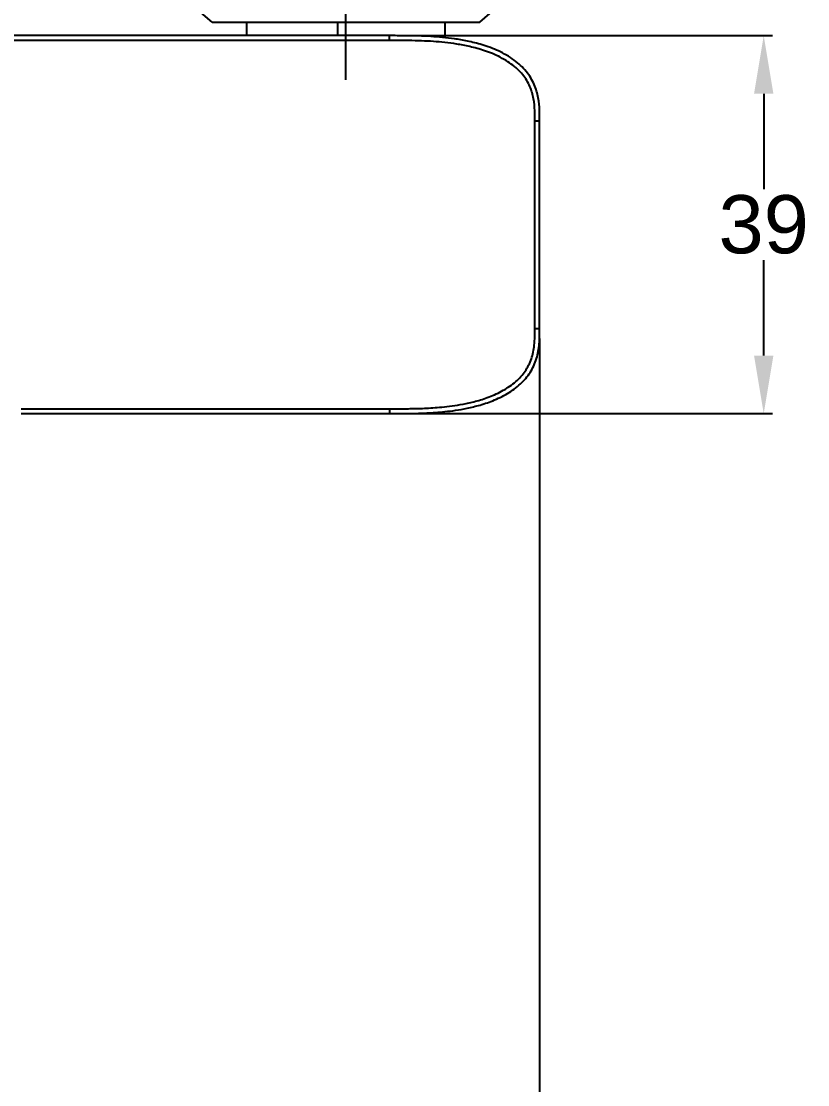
# Model space of a CAD drawing. Header units: millimetres. Extents: x -244938 to -244097, y -22577 to -21982.
# Drawn here: x -244673.3 to -244592.1, y -22382.9 to -22273.2 of the extents above; entities that cross this region are included whole.
import ezdxf

# ---------------------------------------------------------------- set-up
doc = ezdxf.new("R2010")
doc.units = ezdxf.units.MM
doc.styles.get("Standard").update_dxf_attribs({"font": 'arial.ttf'})
doc.dimstyles.new('겸용-샤워욕조용1', dxfattribs={"dimscale": 0.6, "dimtxt": 10, "dimasz": 10, "dimexe": 1.5, "dimexo": 1.5, "dimgap": 1, "dimtad": 0, "dimtih": 1, "dimtoh": 1, "dimdec": 1, "dimdsep": 46, "dimtxsty": 'Standard', "dimcen": 2.5, "dimclrd": 5, "dimclre": 5, "dimclrt": 5, "dimadec": 1, "dimazin": 2, "dimtfac": 1, "dimtdec": 1, "dimtmove": 0, "dimatfit": 3, "dimfxl": 1.25, "dimarcsym": 0})

# ---------------------------------------------------------------- blocks, each defined once
blk = doc.blocks.new('*D21')
at = {"color": 5, "lineweight": -2, "transparency": 16777216}
for p, q in [((-244634.39, -22274.71), (-244595.77, -22274.71)), ((-244596.67, -22280.71), (-244596.67, -22290.54)), ((-244596.67, -22307.71), (-244596.67, -22297.87)), ((-244634.39, -22313.71), (-244595.77, -22313.71))]:
    blk.add_line(p, q, dxfattribs=at)
at = {"color": 5, "transparency": 16777216}
for points in [[(-244597.67, -22280.71), (-244595.67, -22280.71), (-244596.67, -22274.71)], [(-244597.67, -22307.71), (-244595.67, -22307.71), (-244596.67, -22313.71)]]:
    blk.add_solid(points, dxfattribs=at)
at = {"layer": 'Defpoints', "color": 0, "transparency": 16777216}
for p in [(-244635.29, -22274.71), (-244596.67, -22274.71), (-244635.29, -22313.71)]:
    blk.add_point(p, dxfattribs=at)
at = {"color": 5, "transparency": 16777216, "insert": (-244596.67, -22294.21), "char_height": 6, "attachment_point": 5}
blk.add_mtext('39', dxfattribs=at)
blk = doc.blocks.new('*D22')
at = {"color": 5, "lineweight": -2, "transparency": 16777216}
for p, q in [((-244809.79, -22305.81), (-244809.79, -22474.88)), ((-244619.79, -22305.95), (-244619.79, -22474.88)), ((-244803.79, -22473.98), (-244721.72, -22473.98)), ((-244625.79, -22473.98), (-244707.85, -22473.98))]:
    blk.add_line(p, q, dxfattribs=at)
at = {"color": 5, "transparency": 16777216}
for points in [[(-244803.79, -22472.98), (-244803.79, -22474.98), (-244809.79, -22473.98)], [(-244625.79, -22472.98), (-244625.79, -22474.98), (-244619.79, -22473.98)]]:
    blk.add_solid(points, dxfattribs=at)
at = {"layer": 'Defpoints', "color": 0, "transparency": 16777216}
for p in [(-244809.79, -22304.91), (-244619.79, -22305.05), (-244619.79, -22473.98)]:
    blk.add_point(p, dxfattribs=at)
at = {"color": 5, "transparency": 16777216, "insert": (-244714.79, -22473.98), "char_height": 6, "attachment_point": 5}
blk.add_mtext('190', dxfattribs=at)

msp = doc.modelspace()

# ---------------------------------------------------------------- linework, layer by layer
at = {"color": 1}
msp.add_line((-244639.79, -22279.27), (-244639.79, -22199.44), dxfattribs=at)
at = {"color": 7, "linetype": 'Continuous'}
for p, q in [((-244653.59, -22273.31), (-244655.95, -22271.3)), ((-244625.98, -22273.31), (-244623.62, -22271.3)), ((-244653.59, -22273.31), (-244625.98, -22273.31)), ((-244650.04, -22273.31), (-244650.04, -22274.71)), ((-244650.04, -22273.31), (-244629.54, -22273.31)), ((-244641, -22273.31), (-244638.57, -22273.31)), ((-244640.64, -22273.31), (-244640.64, -22274.71)), ((-244640.14, -22273.31), (-244637.72, -22273.31)), ((-244629.54, -22274.95), (-244629.54, -22273.31)), ((-244635.29, -22274.71), (-244713.47, -22274.71)), ((-244635.29, -22275.21), (-244635.29, -22274.71)), ((-244635.29, -22275.21), (-244711.62, -22275.21)), ((-244620.29, -22304.91), (-244620.29, -22283.51)), ((-244620.29, -22283.51), (-244619.79, -22283.51)), ((-244619.79, -22304.91), (-244619.79, -22283.51)), ((-244620.29, -22304.91), (-244619.79, -22304.91)), ((-244673.29, -22313.21), (-244635.29, -22313.21)), ((-244635.29, -22313.21), (-244635.29, -22313.71)), ((-244673.29, -22313.71), (-244635.29, -22313.71))]:
    msp.add_line(p, q, dxfattribs=at)
for points, knots in [([(-244619.79, -22283.51), (-244619.79, -22283.15), (-244619.79, -22282.37), (-244619.9, -22281.09), (-244620.3, -22279.69), (-244621.15, -22278.32), (-244622.44, -22277.14), (-244624.01, -22276.25), (-244625.65, -22275.65), (-244627.18, -22275.27), (-244628.55, -22275.03), (-244629.81, -22274.88), (-244631.04, -22274.79), (-244632.34, -22274.73), (-244633.76, -22274.71), (-244634.76, -22274.71), (-244635.29, -22274.71)], [0, 0, 0, 0, 0.053992, 0.116463, 0.185529, 0.259522, 0.341605, 0.432844, 0.520628, 0.59778, 0.665544, 0.727119, 0.786475, 0.849869, 0.92072, 1, 1, 1, 1]), ([(-244635.29, -22313.71), (-244635.12, -22313.71), (-244634.77, -22313.71), (-244634.22, -22313.71), (-244633.62, -22313.7), (-244632.96, -22313.69), (-244632.22, -22313.68), (-244631.42, -22313.64), (-244630.52, -22313.59), (-244629.53, -22313.5), (-244628.44, -22313.37), (-244627.22, -22313.15), (-244625.87, -22312.82), (-244624.4, -22312.32), (-244622.92, -22311.58), (-244621.61, -22310.58), (-244620.6, -22309.32), (-244619.99, -22307.85), (-244619.79, -22306.34), (-244619.79, -22305.36), (-244619.79, -22304.91)], [0, 0, 0, 0, 0.025213, 0.0526, 0.082574, 0.115548, 0.151933, 0.192141, 0.236585, 0.285683, 0.340047, 0.400534, 0.468421, 0.545814, 0.628839, 0.708363, 0.781685, 0.855867, 0.931056, 1, 1, 1, 1])]:
    msp.add_open_spline(points, degree=3, knots=knots, dxfattribs=at)
for points in [[(-244620.29, -22283.51), (-244620.29, -22283.18), (-244620.28, -22282.47), (-244620.38, -22281.24), (-244620.74, -22279.93), (-244621.48, -22278.71), (-244622.64, -22277.61), (-244624.25, -22276.69), (-244625.9, -22276.1), (-244627.37, -22275.74), (-244628.68, -22275.52), (-244629.88, -22275.38), (-244631.03, -22275.29), (-244632.28, -22275.23), (-244633.68, -22275.21), (-244634.73, -22275.21), (-244635.29, -22275.21)], [(-244635.29, -22313.21), (-244635.13, -22313.21), (-244634.79, -22313.21), (-244634.25, -22313.21), (-244633.65, -22313.2), (-244633, -22313.19), (-244632.28, -22313.18), (-244631.48, -22313.15), (-244630.6, -22313.09), (-244629.64, -22313.01), (-244628.57, -22312.88), (-244627.4, -22312.68), (-244626.11, -22312.37), (-244624.65, -22311.88), (-244623.15, -22311.13), (-244621.91, -22310.17), (-244621.05, -22309.07), (-244620.48, -22307.74), (-244620.28, -22306.24), (-244620.29, -22305.35), (-244620.29, -22304.91)]]:
    msp.add_open_spline(points, degree=3, dxfattribs=at)

# ---------------------------------------------------------------- dimensions: what is measured, and where the dimension line sits
at = {"color": 1}
dim = msp.add_linear_dim(base=(-244596.67, -22274.71), p1=(-244635.29, -22313.71), p2=(-244635.29, -22274.71), angle=90, dimstyle='겸용-샤워욕조용1', dxfattribs=at)
dim.commit()
dim.dimension.update_dxf_attribs({"geometry": '*D21', "text_midpoint": (-244596.67, -22294.21)})
dim = msp.add_linear_dim(base=(-244619.79, -22473.98), p1=(-244809.79, -22304.91), p2=(-244619.79, -22305.05), dimstyle='겸용-샤워욕조용1', dxfattribs=at)
dim.commit()
dim.dimension.update_dxf_attribs({"geometry": '*D22', "text_midpoint": (-244714.79, -22473.98)})

doc.saveas('drawing.dxf')
